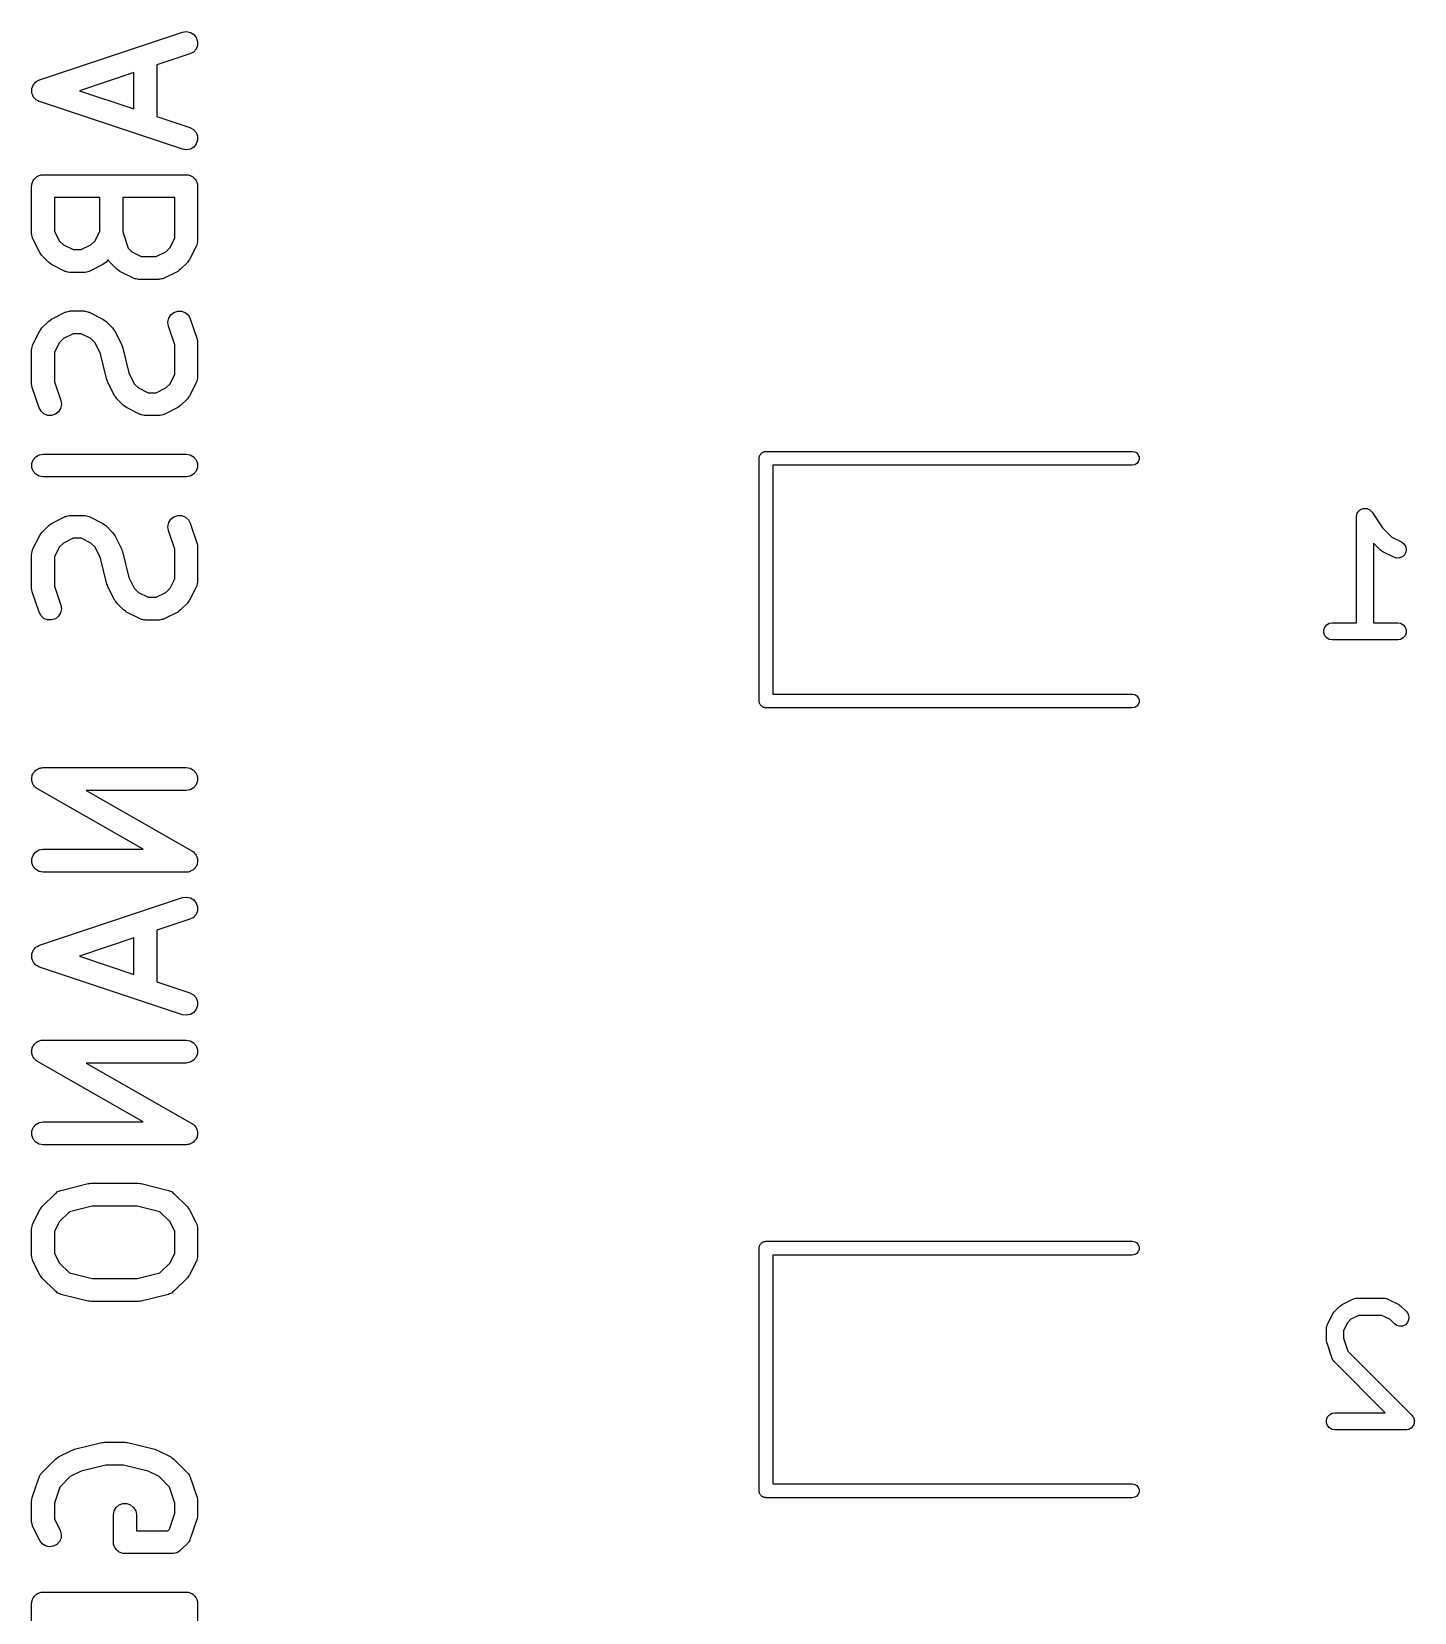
# Model space of a CAD drawing. Extents: x 127.4 to 175.7, y -110 to -72.3.
# Drawn here: x 127.48 to 139.56, y -91.48 to -77.67 of the extents above; entities that cross this region are included whole.
import ezdxf

# ---------------------------------------------------------------- set-up
doc = ezdxf.new("R2010")
doc.units = 0
doc.header["$MEASUREMENT"] = 0
doc.layers.add('BLACK', color=7, linetype='CONTINUOUS')

msp = doc.modelspace()

# ---------------------------------------------------------------- linework, layer by layer
at = {"layer": 'Black'}
for p, q in [((127.554, -78.0949), (128.804, -77.6783)), ((128.804, -77.6783), (128.838, -77.6732)), ((128.838, -77.6732), (128.872, -77.6801)), ((128.872, -77.6801), (128.902, -77.6983)), ((128.902, -77.6983), (128.923, -77.7255)), ((128.923, -77.7255), (128.934, -77.7585)), ((128.867, -77.868), (128.578, -77.9643)), ((128.898, -77.8515), (128.867, -77.868)), ((128.921, -77.8255), (128.898, -77.8515)), ((128.933, -77.7932), (128.921, -77.8255)), ((128.934, -77.7585), (128.933, -77.7932)), ((128.578, -77.9643), (128.578, -78.4154)), ((127.488, -78.1698), (127.493, -78.1561)), ((127.493, -78.1561), (127.498, -78.1422)), ((127.498, -78.1422), (127.499, -78.14)), ((127.499, -78.14), (127.5, -78.1375)), ((127.5, -78.1375), (127.51, -78.1265)), ((127.51, -78.1265), (127.519, -78.115)), ((127.519, -78.115), (127.521, -78.1135)), ((127.521, -78.1135), (127.523, -78.1115)), ((127.523, -78.1115), (127.536, -78.1045)), ((127.536, -78.1045), (127.549, -78.0968)), ((127.549, -78.0968), (127.551, -78.0963)), ((127.551, -78.0963), (127.554, -78.0949)), ((128.378, -78.0309), (127.902, -78.1898)), ((128.378, -78.3487), (128.378, -78.0309)), ((127.487, -78.1725), (127.488, -78.1698)), ((127.487, -78.1751), (127.487, -78.1725)), ((127.487, -78.1898), (127.487, -78.1751)), ((127.487, -78.2045), (127.487, -78.1898)), ((127.487, -78.2071), (127.487, -78.2045)), ((127.488, -78.2099), (127.487, -78.2071)), ((127.493, -78.2235), (127.488, -78.2099)), ((127.498, -78.2374), (127.493, -78.2235)), ((127.499, -78.2396), (127.498, -78.2374)), ((127.5, -78.2422), (127.499, -78.2396)), ((127.51, -78.2531), (127.5, -78.2422)), ((127.519, -78.2646), (127.51, -78.2531)), ((127.521, -78.2661), (127.519, -78.2646)), ((127.523, -78.2681), (127.521, -78.2661)), ((127.536, -78.2751), (127.523, -78.2681)), ((127.549, -78.2828), (127.536, -78.2751)), ((127.551, -78.2834), (127.549, -78.2828)), ((127.554, -78.2847), (127.551, -78.2834)), ((128.804, -78.7013), (127.554, -78.2847)), ((127.902, -78.1898), (128.378, -78.3487)), ((128.578, -78.4154), (128.867, -78.5116)), ((128.867, -78.5116), (128.898, -78.5281)), ((128.898, -78.5281), (128.921, -78.5541)), ((128.921, -78.5541), (128.933, -78.5864)), ((128.838, -78.7064), (128.804, -78.7013)), ((128.872, -78.6995), (128.838, -78.7064)), ((128.902, -78.6813), (128.872, -78.6995)), ((128.923, -78.6541), (128.902, -78.6813)), ((128.934, -78.6211), (128.923, -78.6541)), ((128.933, -78.5864), (128.934, -78.6211)), ((127.492, -78.9889), (127.496, -78.9814)), ((127.496, -78.9814), (127.499, -78.9731)), ((127.499, -78.9731), (127.504, -78.9664)), ((127.504, -78.9664), (127.509, -78.9589)), ((127.509, -78.9589), (127.516, -78.9532)), ((127.516, -78.9532), (127.521, -78.9465)), ((127.521, -78.9465), (127.529, -78.9422)), ((127.529, -78.9422), (127.535, -78.9365)), ((127.535, -78.9365), (127.544, -78.9335)), ((127.544, -78.9335), (127.551, -78.9292)), ((127.551, -78.9292), (127.56, -78.9277)), ((127.56, -78.9277), (127.568, -78.9247)), ((127.568, -78.9247), (127.577, -78.9247)), ((127.577, -78.9247), (127.585, -78.9231)), ((127.585, -78.9231), (128.835, -78.9231)), ((128.835, -78.9231), (128.844, -78.9247)), ((128.844, -78.9247), (128.853, -78.9247)), ((128.853, -78.9247), (128.861, -78.9277)), ((128.861, -78.9277), (128.87, -78.9292)), ((128.87, -78.9292), (128.877, -78.9335)), ((128.877, -78.9335), (128.885, -78.9365)), ((128.885, -78.9365), (128.892, -78.9422)), ((128.892, -78.9422), (128.9, -78.9465)), ((128.9, -78.9465), (128.905, -78.9532)), ((128.905, -78.9532), (128.912, -78.9589)), ((128.912, -78.9589), (128.916, -78.9664)), ((128.916, -78.9664), (128.922, -78.9731)), ((128.922, -78.9731), (128.925, -78.9814)), ((128.925, -78.9814), (128.929, -78.9889)), ((127.485, -79.0231), (127.487, -79.0145)), ((127.485, -79.4398), (127.485, -79.0231)), ((127.487, -79.0058), (127.49, -78.9976)), ((127.487, -79.0145), (127.487, -79.0058)), ((127.49, -78.9976), (127.492, -78.9889)), ((128.929, -78.9889), (128.931, -78.9976)), ((128.931, -78.9976), (128.934, -79.0058)), ((128.934, -79.0058), (128.934, -79.0145)), ((128.934, -79.0145), (128.935, -79.0231)), ((128.935, -79.0231), (128.935, -79.4993)), ((127.685, -79.1231), (127.685, -79.4162)), ((128.081, -79.1231), (127.685, -79.1231)), ((128.081, -79.4162), (128.081, -79.1231)), ((128.281, -79.1231), (128.281, -79.4236)), ((128.735, -79.1231), (128.281, -79.1231)), ((128.735, -79.4757), (128.735, -79.1231)), ((127.486, -79.4455), (127.485, -79.4398)), ((127.486, -79.4512), (127.486, -79.4455)), ((127.489, -79.4625), (127.486, -79.4512)), ((127.492, -79.474), (127.489, -79.4625)), ((127.494, -79.479), (127.492, -79.474)), ((127.496, -79.4845), (127.494, -79.479)), ((127.556, -79.6036), (127.496, -79.4845)), ((127.685, -79.4162), (127.727, -79.4996)), ((127.727, -79.4996), (127.764, -79.5362)), ((127.764, -79.5362), (127.847, -79.5779)), ((127.919, -79.5779), (128.002, -79.5362)), ((128.002, -79.5362), (128.039, -79.4996)), ((128.039, -79.4996), (128.081, -79.4162)), ((128.281, -79.4236), (128.328, -79.5644)), ((128.694, -79.5591), (128.735, -79.4757)), ((128.929, -79.5335), (128.927, -79.5385)), ((128.931, -79.522), (128.929, -79.5335)), ((128.935, -79.5108), (128.931, -79.522)), ((128.935, -79.4993), (128.934, -79.505)), ((128.934, -79.505), (128.935, -79.5108)), ((127.565, -79.6164), (127.556, -79.6036)), ((127.574, -79.6296), (127.565, -79.6164)), ((127.634, -79.6891), (127.574, -79.6296)), ((127.847, -79.5779), (127.919, -79.5779)), ((128.154, -79.6672), (128.132, -79.6891)), ((128.156, -79.6702), (128.154, -79.6672)), ((128.162, -79.6805), (128.156, -79.6702)), ((128.328, -79.5644), (128.359, -79.5957)), ((128.359, -79.5957), (128.442, -79.6374)), ((128.442, -79.6374), (128.574, -79.6374)), ((128.574, -79.6374), (128.657, -79.5957)), ((128.657, -79.5957), (128.694, -79.5591)), ((128.865, -79.6631), (128.856, -79.676)), ((128.925, -79.5441), (128.865, -79.6631)), ((128.927, -79.5385), (128.925, -79.5441)), ((127.647, -79.6983), (127.634, -79.6891)), ((127.66, -79.7078), (127.647, -79.6983)), ((127.779, -79.7673), (127.66, -79.7078)), ((127.784, -79.769), (127.779, -79.7673)), ((127.789, -79.7719), (127.784, -79.769)), ((127.801, -79.7739), (127.789, -79.7719)), ((127.812, -79.7772), (127.801, -79.7739)), ((127.818, -79.7769), (127.812, -79.7772)), ((127.824, -79.7779), (127.818, -79.7769)), ((127.943, -79.7779), (127.824, -79.7779)), ((127.948, -79.7769), (127.943, -79.7779)), ((127.954, -79.7772), (127.948, -79.7769)), ((127.965, -79.7739), (127.954, -79.7772)), ((127.977, -79.7719), (127.965, -79.7739)), ((127.982, -79.769), (127.977, -79.7719)), ((127.987, -79.7673), (127.982, -79.769)), ((128.106, -79.7078), (127.987, -79.7673)), ((128.119, -79.6983), (128.106, -79.7078)), ((128.132, -79.6891), (128.119, -79.6983)), ((128.166, -79.6844), (128.162, -79.6805)), ((128.17, -79.6891), (128.166, -79.6844)), ((128.229, -79.7486), (128.17, -79.6891)), ((128.242, -79.7578), (128.229, -79.7486)), ((128.255, -79.7673), (128.242, -79.7578)), ((128.374, -79.8269), (128.255, -79.7673)), ((128.761, -79.7673), (128.642, -79.8269)), ((128.774, -79.7578), (128.761, -79.7673)), ((128.787, -79.7486), (128.774, -79.7578)), ((128.847, -79.6891), (128.787, -79.7486)), ((128.856, -79.676), (128.847, -79.6891)), ((128.38, -79.8285), (128.374, -79.8269)), ((128.385, -79.8314), (128.38, -79.8285)), ((128.396, -79.8334), (128.385, -79.8314)), ((128.407, -79.8368), (128.396, -79.8334)), ((128.413, -79.8364), (128.407, -79.8368)), ((128.419, -79.8374), (128.413, -79.8364)), ((128.597, -79.8374), (128.419, -79.8374)), ((128.603, -79.8364), (128.597, -79.8374)), ((128.609, -79.8368), (128.603, -79.8364)), ((128.62, -79.8334), (128.609, -79.8368)), ((128.632, -79.8314), (128.62, -79.8334)), ((128.637, -79.8285), (128.632, -79.8314)), ((128.642, -79.8269), (128.637, -79.8285)), ((127.574, -80.262), (127.634, -80.2024)), ((127.634, -80.2024), (127.647, -80.1933)), ((127.647, -80.1933), (127.66, -80.1837)), ((127.66, -80.1837), (127.779, -80.1242)), ((127.779, -80.1242), (127.784, -80.1225)), ((127.784, -80.1225), (127.789, -80.1196)), ((127.789, -80.1196), (127.801, -80.1176)), ((127.801, -80.1176), (127.812, -80.1143)), ((127.812, -80.1143), (127.818, -80.1146)), ((127.818, -80.1146), (127.824, -80.1136)), ((127.824, -80.1136), (127.943, -80.1136)), ((127.943, -80.1136), (127.948, -80.1146)), ((127.948, -80.1146), (127.954, -80.1143)), ((127.954, -80.1143), (127.965, -80.1176)), ((127.965, -80.1176), (127.977, -80.1196)), ((127.977, -80.1196), (127.982, -80.1225)), ((127.982, -80.1225), (127.987, -80.1242)), ((127.987, -80.1242), (128.106, -80.1837)), ((128.106, -80.1837), (128.119, -80.1933)), ((128.119, -80.1933), (128.132, -80.2024)), ((128.132, -80.2024), (128.192, -80.262)), ((128.676, -80.2109), (128.683, -80.1769)), ((128.681, -80.2452), (128.676, -80.2109)), ((128.683, -80.1769), (128.701, -80.1473)), ((128.701, -80.1473), (128.728, -80.1257)), ((128.728, -80.1257), (128.761, -80.1147)), ((128.761, -80.1147), (128.796, -80.1156)), ((128.796, -80.1156), (128.828, -80.1284)), ((128.828, -80.1284), (128.854, -80.1515)), ((128.854, -80.1515), (128.871, -80.182)), ((128.871, -80.182), (128.93, -80.3606)), ((127.496, -80.407), (127.556, -80.2879)), ((127.556, -80.2879), (127.565, -80.2751)), ((127.565, -80.2751), (127.574, -80.262)), ((127.764, -80.3553), (127.727, -80.3919)), ((127.847, -80.3136), (127.764, -80.3553)), ((127.919, -80.3136), (127.847, -80.3136)), ((128.002, -80.3553), (127.919, -80.3136)), ((128.039, -80.3919), (128.002, -80.3553)), ((128.192, -80.262), (128.201, -80.2751)), ((128.201, -80.2751), (128.211, -80.2879)), ((128.211, -80.2879), (128.27, -80.407)), ((128.735, -80.4084), (128.681, -80.2452)), ((128.93, -80.3606), (128.933, -80.3764)), ((127.485, -80.4517), (127.486, -80.446)), ((127.485, -80.7493), (127.485, -80.4517)), ((127.486, -80.4403), (127.489, -80.429)), ((127.486, -80.446), (127.486, -80.4403)), ((127.489, -80.429), (127.492, -80.4175)), ((127.492, -80.4175), (127.494, -80.4125)), ((127.494, -80.4125), (127.496, -80.407)), ((127.727, -80.3919), (127.685, -80.4753)), ((127.685, -80.4753), (127.685, -80.7331)), ((128.086, -80.4866), (128.039, -80.3919)), ((128.143, -80.7141), (128.086, -80.4866)), ((128.27, -80.407), (128.273, -80.4175)), ((128.273, -80.4175), (128.278, -80.4275)), ((128.278, -80.4275), (128.335, -80.6549)), ((128.735, -80.6662), (128.735, -80.4084)), ((128.933, -80.3764), (128.935, -80.3922)), ((128.935, -80.3922), (128.935, -80.6898)), ((127.488, -80.7651), (127.485, -80.7493)), ((127.491, -80.781), (127.488, -80.7651)), ((127.685, -80.7331), (127.74, -80.8963)), ((128.148, -80.724), (128.143, -80.7141)), ((128.151, -80.7345), (128.148, -80.724)), ((128.21, -80.8536), (128.151, -80.7345)), ((128.335, -80.6549), (128.382, -80.7496)), ((128.382, -80.7496), (128.419, -80.7862)), ((128.657, -80.7862), (128.694, -80.7496)), ((128.694, -80.7496), (128.735, -80.6662)), ((128.925, -80.7345), (128.865, -80.8536)), ((128.927, -80.729), (128.925, -80.7345)), ((128.929, -80.724), (128.927, -80.729)), ((128.931, -80.7125), (128.929, -80.724)), ((128.935, -80.7012), (128.931, -80.7125)), ((128.935, -80.6898), (128.934, -80.6955)), ((128.934, -80.6955), (128.935, -80.7012)), ((127.55, -80.9595), (127.491, -80.781)), ((127.74, -80.8963), (127.745, -80.9306)), ((128.22, -80.8664), (128.21, -80.8536)), ((128.229, -80.8796), (128.22, -80.8664)), ((128.289, -80.9391), (128.229, -80.8796)), ((128.419, -80.7862), (128.502, -80.8279)), ((128.502, -80.8279), (128.574, -80.8279)), ((128.574, -80.8279), (128.657, -80.7862)), ((128.847, -80.8796), (128.787, -80.9391)), ((128.856, -80.8665), (128.847, -80.8796)), ((128.865, -80.8536), (128.856, -80.8665)), ((127.567, -80.9901), (127.55, -80.9595)), ((127.593, -81.0131), (127.567, -80.9901)), ((127.625, -81.0259), (127.593, -81.0131)), ((127.66, -81.0268), (127.625, -81.0259)), ((127.693, -81.0158), (127.66, -81.0268)), ((127.72, -80.9943), (127.693, -81.0158)), ((127.738, -80.9647), (127.72, -80.9943)), ((127.745, -80.9306), (127.738, -80.9647)), ((128.302, -80.9483), (128.289, -80.9391)), ((128.315, -80.9578), (128.302, -80.9483)), ((128.434, -81.0173), (128.315, -80.9578)), ((128.439, -81.019), (128.434, -81.0173)), ((128.444, -81.0219), (128.439, -81.019)), ((128.456, -81.0239), (128.444, -81.0219)), ((128.467, -81.0272), (128.456, -81.0239)), ((128.473, -81.0269), (128.467, -81.0272)), ((128.478, -81.0279), (128.473, -81.0269)), ((128.597, -81.0279), (128.478, -81.0279)), ((128.603, -81.0269), (128.597, -81.0279)), ((128.609, -81.0272), (128.603, -81.0269)), ((128.62, -81.0239), (128.609, -81.0272)), ((128.632, -81.0219), (128.62, -81.0239)), ((128.637, -81.019), (128.632, -81.0219)), ((128.642, -81.0173), (128.637, -81.019)), ((128.761, -80.9578), (128.642, -81.0173)), ((128.774, -80.9483), (128.761, -80.9578)), ((128.787, -80.9391), (128.774, -80.9483)), ((127.487, -81.4463), (127.499, -81.4136)), ((127.487, -81.481), (127.487, -81.4463)), ((127.499, -81.4136), (127.521, -81.387)), ((127.521, -81.387), (127.551, -81.3696)), ((127.551, -81.3696), (127.585, -81.3636)), ((127.585, -81.3636), (128.835, -81.3636)), ((128.835, -81.3636), (128.87, -81.3696)), ((128.87, -81.3696), (128.9, -81.387)), ((128.9, -81.387), (128.922, -81.4136)), ((128.922, -81.4136), (128.934, -81.4463)), ((128.934, -81.4463), (128.934, -81.481)), ((133.84, -81.4), (133.841, -81.3948)), ((133.84, -83.52), (133.84, -81.4)), ((133.841, -81.3896), (133.843, -81.3847)), ((133.841, -81.3948), (133.841, -81.3896)), ((133.843, -81.3847), (133.844, -81.3795)), ((133.844, -81.3795), (133.846, -81.3749)), ((133.846, -81.3749), (133.848, -81.37)), ((133.848, -81.37), (133.851, -81.366)), ((133.851, -81.366), (133.854, -81.3614)), ((133.854, -81.3614), (133.858, -81.3581)), ((133.858, -81.3581), (133.861, -81.354)), ((133.861, -81.354), (133.866, -81.3514)), ((133.866, -81.3514), (133.87, -81.348)), ((133.87, -81.348), (133.875, -81.3462)), ((133.875, -81.3462), (133.879, -81.3436)), ((133.879, -81.3436), (133.885, -81.3427)), ((133.885, -81.3427), (133.89, -81.3409)), ((133.89, -81.3409), (133.895, -81.3409)), ((133.895, -81.3409), (133.9, -81.34)), ((133.9, -81.34), (137.1, -81.34)), ((137.1, -81.46), (133.96, -81.46)), ((133.96, -81.46), (133.96, -83.46)), ((137.1, -81.34), (137.121, -81.3436)), ((137.121, -81.4564), (137.1, -81.46)), ((137.121, -81.3436), (137.139, -81.354)), ((137.139, -81.446), (137.121, -81.4564)), ((137.139, -81.354), (137.152, -81.37)), ((137.152, -81.43), (137.139, -81.446)), ((137.152, -81.37), (137.159, -81.3896)), ((137.159, -81.4104), (137.152, -81.43)), ((137.159, -81.3896), (137.159, -81.4104)), ((127.499, -81.5136), (127.487, -81.481)), ((127.521, -81.5402), (127.499, -81.5136)), ((127.551, -81.5576), (127.521, -81.5402)), ((127.585, -81.5636), (127.551, -81.5576)), ((128.835, -81.5636), (127.585, -81.5636)), ((128.87, -81.5576), (128.835, -81.5636)), ((128.9, -81.5402), (128.87, -81.5576)), ((128.922, -81.5136), (128.9, -81.5402)), ((128.934, -81.481), (128.922, -81.5136)), ((139.062, -81.8867), (139.064, -81.8831)), ((139.064, -81.8831), (139.065, -81.8791)), ((139.065, -81.8791), (139.07, -81.8719)), ((139.07, -81.8719), (139.075, -81.8642)), ((139.075, -81.8642), (139.078, -81.8615)), ((139.078, -81.8615), (139.08, -81.8581)), ((139.08, -81.8581), (139.088, -81.8532)), ((139.088, -81.8532), (139.094, -81.8474)), ((139.094, -81.8474), (139.098, -81.846)), ((139.098, -81.846), (139.102, -81.8437)), ((139.102, -81.8437), (139.111, -81.8416)), ((139.111, -81.8416), (139.119, -81.8385)), ((139.119, -81.8385), (139.123, -81.8385)), ((139.123, -81.8385), (139.127, -81.8375)), ((139.127, -81.8375), (139.136, -81.8385)), ((139.136, -81.8385), (139.145, -81.8385)), ((139.145, -81.8385), (139.149, -81.8399)), ((139.149, -81.8399), (139.153, -81.8404)), ((139.153, -81.8404), (139.161, -81.8444)), ((139.161, -81.8444), (139.169, -81.8474)), ((139.169, -81.8474), (139.173, -81.8501)), ((139.173, -81.8501), (139.176, -81.8519)), ((139.176, -81.8519), (139.183, -81.8584)), ((139.183, -81.8584), (139.189, -81.8642)), ((139.189, -81.8642), (139.192, -81.8678)), ((139.192, -81.8678), (139.194, -81.8708)), ((139.194, -81.8708), (139.286, -82.0075)), ((127.574, -82.0477), (127.634, -81.9881)), ((127.634, -81.9881), (127.647, -81.979)), ((127.647, -81.979), (127.66, -81.9694)), ((127.66, -81.9694), (127.779, -81.9099)), ((127.779, -81.9099), (127.784, -81.9082)), ((127.784, -81.9082), (127.789, -81.9054)), ((127.789, -81.9054), (127.801, -81.9033)), ((127.801, -81.9033), (127.812, -81.9)), ((127.812, -81.9), (127.818, -81.9003)), ((127.818, -81.9003), (127.824, -81.8993)), ((127.824, -81.8993), (127.943, -81.8993)), ((127.943, -81.8993), (127.948, -81.9003)), ((127.948, -81.9003), (127.954, -81.9)), ((127.954, -81.9), (127.965, -81.9033)), ((127.965, -81.9033), (127.977, -81.9054)), ((127.977, -81.9054), (127.982, -81.9082)), ((127.982, -81.9082), (127.987, -81.9099)), ((127.987, -81.9099), (128.106, -81.9694)), ((128.106, -81.9694), (128.119, -81.979)), ((128.119, -81.979), (128.132, -81.9881)), ((128.132, -81.9881), (128.192, -82.0477)), ((128.676, -81.9966), (128.683, -81.9626)), ((128.681, -82.031), (128.676, -81.9966)), ((128.683, -81.9626), (128.701, -81.933)), ((128.701, -81.933), (128.728, -81.9114)), ((128.728, -81.9114), (128.761, -81.9004)), ((128.761, -81.9004), (128.796, -81.9014)), ((128.796, -81.9014), (128.828, -81.9141)), ((128.828, -81.9141), (128.854, -81.9372)), ((128.854, -81.9372), (128.871, -81.9677)), ((128.871, -81.9677), (128.93, -82.1463)), ((139.057, -81.9041), (139.06, -81.8955)), ((139.058, -81.9083), (139.057, -81.9041)), ((139.057, -81.9124), (139.058, -81.9083)), ((139.057, -82.8374), (139.057, -81.9124)), ((139.06, -81.8955), (139.062, -81.8867)), ((139.286, -82.0075), (139.367, -82.0888)), ((127.496, -82.1927), (127.556, -82.0737)), ((127.556, -82.0737), (127.565, -82.0608)), ((127.565, -82.0608), (127.574, -82.0477)), ((127.764, -82.141), (127.727, -82.1776)), ((127.847, -82.0993), (127.764, -82.141)), ((127.919, -82.0993), (127.847, -82.0993)), ((128.002, -82.141), (127.919, -82.0993)), ((128.039, -82.1776), (128.002, -82.141)), ((128.192, -82.0477), (128.201, -82.0608)), ((128.201, -82.0608), (128.211, -82.0737)), ((128.211, -82.0737), (128.27, -82.1927)), ((128.735, -82.1941), (128.681, -82.031)), ((128.93, -82.1463), (128.933, -82.1621)), ((139.269, -82.2035), (139.207, -82.1411)), ((139.207, -82.1411), (139.207, -82.8374)), ((139.367, -82.0888), (139.451, -82.131)), ((139.451, -82.131), (139.472, -82.1465)), ((139.472, -82.1465), (139.487, -82.1683)), ((127.485, -82.2374), (127.486, -82.2317)), ((127.485, -82.535), (127.485, -82.2374)), ((127.486, -82.226), (127.489, -82.2148)), ((127.486, -82.2317), (127.486, -82.226)), ((127.489, -82.2148), (127.492, -82.2032)), ((127.492, -82.2032), (127.494, -82.1982)), ((127.494, -82.1982), (127.496, -82.1927)), ((127.727, -82.1776), (127.685, -82.261)), ((127.685, -82.261), (127.685, -82.5188)), ((128.086, -82.2723), (128.039, -82.1776)), ((128.143, -82.4998), (128.086, -82.2723)), ((128.27, -82.1927), (128.273, -82.2032)), ((128.273, -82.2032), (128.278, -82.2132)), ((128.278, -82.2132), (128.335, -82.4406)), ((128.735, -82.4519), (128.735, -82.1941)), ((128.933, -82.1621), (128.935, -82.1779)), ((128.935, -82.1779), (128.935, -82.4755)), ((139.279, -82.2104), (139.269, -82.2035)), ((139.289, -82.2176), (139.279, -82.2104)), ((139.384, -82.2652), (139.289, -82.2176)), ((139.409, -82.2726), (139.384, -82.2652)), ((139.435, -82.271), (139.409, -82.2726)), ((139.459, -82.2607), (139.435, -82.271)), ((139.478, -82.2428), (139.459, -82.2607)), ((139.49, -82.2195), (139.478, -82.2428)), ((139.487, -82.1683), (139.493, -82.1936)), ((139.493, -82.1936), (139.49, -82.2195)), ((127.488, -82.5508), (127.485, -82.535)), ((127.491, -82.5667), (127.488, -82.5508)), ((127.55, -82.7452), (127.491, -82.5667)), ((127.685, -82.5188), (127.74, -82.682)), ((128.148, -82.5098), (128.143, -82.4998)), ((128.151, -82.5202), (128.148, -82.5098)), ((128.21, -82.6393), (128.151, -82.5202)), ((128.335, -82.4406), (128.382, -82.5353)), ((128.382, -82.5353), (128.419, -82.5719)), ((128.419, -82.5719), (128.502, -82.6136)), ((128.574, -82.6136), (128.657, -82.5719)), ((128.657, -82.5719), (128.694, -82.5353)), ((128.694, -82.5353), (128.735, -82.4519)), ((128.925, -82.5202), (128.865, -82.6393)), ((128.927, -82.5147), (128.925, -82.5202)), ((128.929, -82.5097), (128.927, -82.5147)), ((128.931, -82.4982), (128.929, -82.5097)), ((128.935, -82.487), (128.931, -82.4982)), ((128.935, -82.4755), (128.934, -82.4812)), ((128.934, -82.4812), (128.935, -82.487)), ((127.74, -82.682), (127.745, -82.7163)), ((128.22, -82.6521), (128.21, -82.6393)), ((128.229, -82.6653), (128.22, -82.6521)), ((128.289, -82.7248), (128.229, -82.6653)), ((128.502, -82.6136), (128.574, -82.6136)), ((128.847, -82.6653), (128.787, -82.7248)), ((128.856, -82.6522), (128.847, -82.6653)), ((128.865, -82.6393), (128.856, -82.6522)), ((127.567, -82.7758), (127.55, -82.7452)), ((127.593, -82.7988), (127.567, -82.7758)), ((127.625, -82.8116), (127.593, -82.7988)), ((127.66, -82.8125), (127.625, -82.8116)), ((127.693, -82.8016), (127.66, -82.8125)), ((127.72, -82.78), (127.693, -82.8016)), ((127.738, -82.7504), (127.72, -82.78)), ((127.745, -82.7163), (127.738, -82.7504)), ((128.302, -82.734), (128.289, -82.7248)), ((128.315, -82.7435), (128.302, -82.734)), ((128.434, -82.8031), (128.315, -82.7435)), ((128.439, -82.8047), (128.434, -82.8031)), ((128.444, -82.8076), (128.439, -82.8047)), ((128.456, -82.8096), (128.444, -82.8076)), ((128.467, -82.813), (128.456, -82.8096)), ((128.473, -82.8126), (128.467, -82.813)), ((128.478, -82.8136), (128.473, -82.8126)), ((128.597, -82.8136), (128.478, -82.8136)), ((128.603, -82.8126), (128.597, -82.8136)), ((128.609, -82.813), (128.603, -82.8126)), ((128.62, -82.8096), (128.609, -82.813)), ((128.632, -82.8076), (128.62, -82.8096)), ((128.637, -82.8047), (128.632, -82.8076)), ((128.642, -82.8031), (128.637, -82.8047)), ((128.761, -82.7435), (128.642, -82.8031)), ((128.774, -82.734), (128.761, -82.7435)), ((128.787, -82.7248), (128.774, -82.734)), ((138.798, -82.8549), (138.821, -82.8419)), ((138.821, -82.8419), (138.846, -82.8374)), ((138.846, -82.8374), (139.057, -82.8374)), ((139.207, -82.8374), (139.418, -82.8374)), ((139.418, -82.8374), (139.443, -82.8419)), ((139.443, -82.8419), (139.466, -82.8549)), ((138.772, -82.8994), (138.781, -82.8749)), ((138.772, -82.9254), (138.772, -82.8994)), ((138.781, -82.9499), (138.772, -82.9254)), ((138.781, -82.8749), (138.798, -82.8549)), ((138.798, -82.9698), (138.781, -82.9499)), ((138.821, -82.9829), (138.798, -82.9698)), ((138.846, -82.9874), (138.821, -82.9829)), ((139.418, -82.9874), (138.846, -82.9874)), ((139.443, -82.9829), (139.418, -82.9874)), ((139.466, -82.9698), (139.443, -82.9829)), ((139.466, -82.8549), (139.483, -82.8749)), ((139.483, -82.9499), (139.466, -82.9698)), ((139.483, -82.8749), (139.492, -82.8994)), ((139.492, -82.9254), (139.483, -82.9499)), ((139.492, -82.8994), (139.492, -82.9254)), ((133.841, -83.5252), (133.84, -83.52)), ((133.841, -83.5304), (133.841, -83.5252)), ((133.843, -83.5353), (133.841, -83.5304)), ((133.844, -83.5405), (133.843, -83.5353)), ((133.846, -83.5451), (133.844, -83.5405)), ((133.96, -83.46), (137.1, -83.46)), ((137.1, -83.46), (137.121, -83.4636)), ((137.121, -83.4636), (137.139, -83.474)), ((137.139, -83.474), (137.152, -83.49)), ((137.152, -83.49), (137.159, -83.5096)), ((137.159, -83.5304), (137.152, -83.55)), ((137.159, -83.5096), (137.159, -83.5304)), ((133.848, -83.55), (133.846, -83.5451)), ((133.851, -83.554), (133.848, -83.55)), ((133.854, -83.5586), (133.851, -83.554)), ((133.858, -83.5619), (133.854, -83.5586)), ((133.861, -83.566), (133.858, -83.5619)), ((133.866, -83.5686), (133.861, -83.566)), ((133.87, -83.572), (133.866, -83.5686)), ((133.875, -83.5738), (133.87, -83.572)), ((133.879, -83.5764), (133.875, -83.5738)), ((133.885, -83.5773), (133.879, -83.5764)), ((133.89, -83.5791), (133.885, -83.5773)), ((133.895, -83.5791), (133.89, -83.5791)), ((133.9, -83.58), (133.895, -83.5791)), ((137.1, -83.58), (133.9, -83.58)), ((137.121, -83.5764), (137.1, -83.58)), ((137.139, -83.566), (137.121, -83.5764)), ((137.152, -83.55), (137.139, -83.566)), ((127.485, -84.2022), (127.487, -84.1933)), ((127.487, -84.2105), (127.485, -84.2022)), ((127.487, -84.1843), (127.49, -84.1763)), ((127.487, -84.1933), (127.487, -84.1843)), ((127.487, -84.2191), (127.487, -84.2105)), ((127.49, -84.2275), (127.487, -84.2191)), ((127.49, -84.1763), (127.491, -84.1679)), ((127.492, -84.2363), (127.49, -84.2275)), ((127.491, -84.1679), (127.496, -84.1601)), ((127.496, -84.1601), (127.499, -84.1517)), ((127.499, -84.1517), (127.504, -84.1452)), ((127.504, -84.1452), (127.509, -84.1378)), ((127.509, -84.1378), (127.515, -84.132)), ((127.515, -84.132), (127.521, -84.1251)), ((127.521, -84.1251), (127.529, -84.1208)), ((127.529, -84.1208), (127.535, -84.1153)), ((127.535, -84.1153), (127.544, -84.1122)), ((127.544, -84.1122), (127.551, -84.1077)), ((127.551, -84.1077), (127.56, -84.1063)), ((127.56, -84.1063), (127.568, -84.1033)), ((127.568, -84.1033), (127.577, -84.1033)), ((127.577, -84.1033), (127.585, -84.1017)), ((127.585, -84.1017), (128.835, -84.1017)), ((128.835, -84.1017), (128.87, -84.1077)), ((128.87, -84.1077), (128.9, -84.1251)), ((128.9, -84.1251), (128.922, -84.1517)), ((128.922, -84.1517), (128.934, -84.1843)), ((128.934, -84.2191), (128.922, -84.2517)), ((128.934, -84.1843), (128.934, -84.2191)), ((127.496, -84.2437), (127.492, -84.2363)), ((127.499, -84.2517), (127.496, -84.2437)), ((127.505, -84.2586), (127.499, -84.2517)), ((127.509, -84.2663), (127.505, -84.2586)), ((127.516, -84.2718), (127.509, -84.2663)), ((127.521, -84.2783), (127.516, -84.2718)), ((127.529, -84.2828), (127.521, -84.2783)), ((127.536, -84.2885), (127.529, -84.2828)), ((128.459, -84.816), (127.536, -84.2885)), ((128.835, -84.3017), (127.962, -84.3017)), ((127.962, -84.3017), (128.885, -84.8292)), ((128.87, -84.2957), (128.835, -84.3017)), ((128.9, -84.2783), (128.87, -84.2957)), ((128.922, -84.2517), (128.9, -84.2783)), ((127.487, -84.8986), (127.499, -84.866)), ((127.487, -84.9334), (127.487, -84.8986)), ((127.499, -84.866), (127.521, -84.8394)), ((127.521, -84.8394), (127.551, -84.822)), ((127.551, -84.822), (127.585, -84.816)), ((127.585, -84.816), (128.459, -84.816)), ((128.885, -84.8292), (128.892, -84.8349)), ((128.892, -84.8349), (128.9, -84.8394)), ((128.9, -84.8394), (128.905, -84.8459)), ((128.905, -84.8459), (128.912, -84.8514)), ((128.912, -84.8514), (128.916, -84.8591)), ((128.916, -84.8591), (128.922, -84.866)), ((128.922, -84.866), (128.925, -84.874)), ((128.925, -84.874), (128.929, -84.8814)), ((128.929, -84.8814), (128.931, -84.8902)), ((128.931, -84.8902), (128.934, -84.8986)), ((128.934, -84.8986), (128.934, -84.9072)), ((128.934, -84.9072), (128.935, -84.9156)), ((128.935, -84.9156), (128.934, -84.9244)), ((127.499, -84.966), (127.487, -84.9334)), ((127.521, -84.9926), (127.499, -84.966)), ((127.551, -85.01), (127.521, -84.9926)), ((127.585, -85.016), (127.551, -85.01)), ((128.835, -85.016), (127.585, -85.016)), ((128.844, -85.0144), (128.835, -85.016)), ((128.853, -85.0144), (128.844, -85.0144)), ((128.861, -85.0114), (128.853, -85.0144)), ((128.87, -85.01), (128.861, -85.0114)), ((128.877, -85.0055), (128.87, -85.01)), ((128.886, -85.0024), (128.877, -85.0055)), ((128.892, -84.9969), (128.886, -85.0024)), ((128.9, -84.9926), (128.892, -84.9969)), ((128.906, -84.9857), (128.9, -84.9926)), ((128.912, -84.9799), (128.906, -84.9857)), ((128.917, -84.9725), (128.912, -84.9799)), ((128.922, -84.966), (128.917, -84.9725)), ((128.925, -84.9576), (128.922, -84.966)), ((128.93, -84.9498), (128.925, -84.9576)), ((128.931, -84.9414), (128.93, -84.9498)), ((128.934, -84.9334), (128.931, -84.9414)), ((128.934, -84.9244), (128.934, -84.9334)), ((127.554, -85.6545), (128.804, -85.2378)), ((128.804, -85.2378), (128.838, -85.2327)), ((128.838, -85.2327), (128.872, -85.2397)), ((128.872, -85.2397), (128.902, -85.2578)), ((128.902, -85.2578), (128.923, -85.2851)), ((128.923, -85.2851), (128.934, -85.318)), ((128.934, -85.318), (128.933, -85.3527)), ((128.867, -85.4275), (128.578, -85.5238)), ((128.898, -85.411), (128.867, -85.4275)), ((128.921, -85.385), (128.898, -85.411)), ((128.933, -85.3527), (128.921, -85.385)), ((128.378, -85.5905), (127.902, -85.7493)), ((128.378, -85.9082), (128.378, -85.5905)), ((128.578, -85.5238), (128.578, -85.9749)), ((127.487, -85.732), (127.488, -85.7293)), ((127.487, -85.7347), (127.487, -85.732)), ((127.487, -85.7493), (127.487, -85.7347)), ((127.487, -85.764), (127.487, -85.7493)), ((127.488, -85.7293), (127.493, -85.7156)), ((127.493, -85.7156), (127.498, -85.7017)), ((127.498, -85.7017), (127.499, -85.6996)), ((127.499, -85.6996), (127.5, -85.697)), ((127.5, -85.697), (127.51, -85.686)), ((127.51, -85.686), (127.519, -85.6745)), ((127.519, -85.6745), (127.521, -85.6731)), ((127.521, -85.6731), (127.523, -85.671)), ((127.523, -85.671), (127.536, -85.664)), ((127.536, -85.664), (127.549, -85.6563)), ((127.549, -85.6563), (127.551, -85.6558)), ((127.551, -85.6558), (127.554, -85.6545)), ((127.902, -85.7493), (128.378, -85.9082)), ((127.487, -85.7666), (127.487, -85.764)), ((127.488, -85.7694), (127.487, -85.7666)), ((127.493, -85.783), (127.488, -85.7694)), ((127.498, -85.7969), (127.493, -85.783)), ((127.499, -85.7991), (127.498, -85.7969)), ((127.5, -85.8017), (127.499, -85.7991)), ((127.51, -85.8127), (127.5, -85.8017)), ((127.519, -85.8242), (127.51, -85.8127)), ((127.521, -85.8256), (127.519, -85.8242)), ((127.523, -85.8277), (127.521, -85.8256)), ((127.536, -85.8346), (127.523, -85.8277)), ((127.549, -85.8423), (127.536, -85.8346)), ((127.551, -85.8429), (127.549, -85.8423)), ((127.554, -85.8442), (127.551, -85.8429)), ((128.804, -86.2609), (127.554, -85.8442)), ((128.578, -85.9749), (128.867, -86.0711)), ((128.867, -86.0711), (128.898, -86.0877)), ((128.898, -86.0877), (128.921, -86.1137)), ((128.921, -86.1137), (128.933, -86.146)), ((128.933, -86.146), (128.934, -86.1807)), ((128.838, -86.266), (128.804, -86.2609)), ((128.872, -86.259), (128.838, -86.266)), ((128.902, -86.2408), (128.872, -86.259)), ((128.923, -86.2136), (128.902, -86.2408)), ((128.934, -86.1807), (128.923, -86.2136)), ((127.485, -86.5831), (127.487, -86.5743)), ((127.487, -86.5653), (127.49, -86.5573)), ((127.487, -86.5743), (127.487, -86.5653)), ((127.49, -86.5573), (127.491, -86.5489)), ((127.491, -86.5489), (127.496, -86.5411)), ((127.496, -86.5411), (127.499, -86.5327)), ((127.499, -86.5327), (127.504, -86.5261)), ((127.504, -86.5261), (127.509, -86.5187)), ((127.509, -86.5187), (127.515, -86.5129)), ((127.515, -86.5129), (127.521, -86.5061)), ((127.521, -86.5061), (127.529, -86.5018)), ((127.529, -86.5018), (127.535, -86.4963)), ((127.535, -86.4963), (127.544, -86.4932)), ((127.544, -86.4932), (127.551, -86.4887)), ((127.551, -86.4887), (127.56, -86.4872)), ((127.56, -86.4872), (127.568, -86.4843)), ((127.568, -86.4843), (127.577, -86.4842)), ((127.577, -86.4842), (127.585, -86.4827)), ((127.585, -86.4827), (128.835, -86.4827)), ((128.835, -86.4827), (128.87, -86.4887)), ((128.87, -86.4887), (128.9, -86.5061)), ((128.9, -86.5061), (128.922, -86.5327)), ((128.922, -86.5327), (128.934, -86.5653)), ((128.934, -86.5653), (128.934, -86.6)), ((127.487, -86.5915), (127.485, -86.5831)), ((127.487, -86.6), (127.487, -86.5915)), ((127.49, -86.6085), (127.487, -86.6)), ((127.492, -86.6173), (127.49, -86.6085)), ((127.496, -86.6247), (127.492, -86.6173)), ((127.499, -86.6327), (127.496, -86.6247)), ((127.505, -86.6395), (127.499, -86.6327)), ((127.509, -86.6473), (127.505, -86.6395)), ((127.516, -86.6527), (127.509, -86.6473)), ((127.521, -86.6593), (127.516, -86.6527)), ((127.529, -86.6638), (127.521, -86.6593)), ((127.536, -86.6695), (127.529, -86.6638)), ((128.459, -87.197), (127.536, -86.6695)), ((128.835, -86.6827), (127.962, -86.6827)), ((127.962, -86.6827), (128.885, -87.2101)), ((128.87, -86.6766), (128.835, -86.6827)), ((128.9, -86.6593), (128.87, -86.6766)), ((128.922, -86.6327), (128.9, -86.6593)), ((128.934, -86.6), (128.922, -86.6327)), ((127.487, -87.2796), (127.499, -87.247)), ((127.499, -87.247), (127.521, -87.2203)), ((127.521, -87.2203), (127.551, -87.203)), ((127.551, -87.203), (127.585, -87.197)), ((127.585, -87.197), (128.459, -87.197)), ((128.885, -87.2101), (128.892, -87.2159)), ((128.892, -87.2159), (128.9, -87.2203)), ((128.9, -87.2203), (128.905, -87.2269)), ((128.905, -87.2269), (128.912, -87.2323)), ((128.912, -87.2323), (128.916, -87.2401)), ((128.916, -87.2401), (128.922, -87.247)), ((128.922, -87.247), (128.925, -87.255)), ((128.925, -87.255), (128.929, -87.2623)), ((128.929, -87.2623), (128.931, -87.2712)), ((127.487, -87.3143), (127.487, -87.2796)), ((127.499, -87.347), (127.487, -87.3143)), ((127.521, -87.3736), (127.499, -87.347)), ((127.551, -87.3909), (127.521, -87.3736)), ((127.585, -87.397), (127.551, -87.3909)), ((128.835, -87.397), (127.585, -87.397)), ((128.844, -87.3954), (128.835, -87.397)), ((128.853, -87.3954), (128.844, -87.3954)), ((128.861, -87.3924), (128.853, -87.3954)), ((128.87, -87.3909), (128.861, -87.3924)), ((128.877, -87.3864), (128.87, -87.3909)), ((128.886, -87.3833), (128.877, -87.3864)), ((128.892, -87.3778), (128.886, -87.3833)), ((128.9, -87.3736), (128.892, -87.3778)), ((128.906, -87.3667), (128.9, -87.3736)), ((128.912, -87.3609), (128.906, -87.3667)), ((128.917, -87.3535), (128.912, -87.3609)), ((128.922, -87.347), (128.917, -87.3535)), ((128.925, -87.3385), (128.922, -87.347)), ((128.93, -87.3307), (128.925, -87.3385)), ((128.931, -87.3223), (128.93, -87.3307)), ((128.931, -87.2712), (128.934, -87.2796)), ((128.934, -87.3143), (128.931, -87.3223)), ((128.934, -87.2796), (128.934, -87.2881)), ((128.934, -87.2881), (128.935, -87.2965)), ((128.935, -87.2965), (128.934, -87.3053)), ((128.934, -87.3053), (128.934, -87.3143)), ((127.574, -87.9405), (127.693, -87.8215)), ((127.693, -87.8215), (127.701, -87.816)), ((127.701, -87.816), (127.708, -87.8093)), ((127.708, -87.8093), (127.715, -87.8061)), ((127.715, -87.8061), (127.722, -87.8016)), ((127.722, -87.8016), (127.731, -87.7991)), ((127.731, -87.7991), (127.74, -87.7952)), ((127.74, -87.7952), (127.978, -87.7357)), ((127.978, -87.7357), (127.99, -87.7348)), ((127.99, -87.7348), (128.002, -87.7327)), ((128.002, -87.7327), (128.419, -87.7327)), ((128.419, -87.7327), (128.431, -87.7348)), ((128.431, -87.7348), (128.443, -87.7357)), ((128.443, -87.7357), (128.681, -87.7952)), ((128.681, -87.7952), (128.69, -87.7991)), ((128.69, -87.7991), (128.699, -87.8016)), ((128.699, -87.8016), (128.706, -87.8061)), ((128.706, -87.8061), (128.713, -87.8093)), ((128.713, -87.8093), (128.72, -87.816)), ((128.72, -87.816), (128.728, -87.8215)), ((128.728, -87.8215), (128.847, -87.9405)), ((127.556, -87.9665), (127.565, -87.9537)), ((127.565, -87.9537), (127.574, -87.9405)), ((128.014, -87.9327), (127.815, -87.9825)), ((128.406, -87.9327), (128.014, -87.9327)), ((128.606, -87.9825), (128.406, -87.9327)), ((128.847, -87.9405), (128.856, -87.9536)), ((128.856, -87.9536), (128.865, -87.9665)), ((127.489, -88.1076), (127.492, -88.0961)), ((127.492, -88.0961), (127.494, -88.0911)), ((127.494, -88.0911), (127.496, -88.0856)), ((127.496, -88.0856), (127.556, -87.9665)), ((127.727, -88.0705), (127.685, -88.1539)), ((127.815, -87.9825), (127.727, -88.0705)), ((128.694, -88.0705), (128.606, -87.9825)), ((128.735, -88.1539), (128.694, -88.0705)), ((128.865, -87.9665), (128.925, -88.0856)), ((128.925, -88.0856), (128.927, -88.0911)), ((128.927, -88.0911), (128.929, -88.0961)), ((128.929, -88.0961), (128.931, -88.1076)), ((127.485, -88.1303), (127.486, -88.1246)), ((127.485, -88.3684), (127.485, -88.1303)), ((127.486, -88.1189), (127.489, -88.1076)), ((127.486, -88.1246), (127.486, -88.1189)), ((127.685, -88.1539), (127.685, -88.3448)), ((128.735, -88.3448), (128.735, -88.1539)), ((128.931, -88.1076), (128.935, -88.1189)), ((128.935, -88.1189), (128.934, -88.1246)), ((128.934, -88.1246), (128.935, -88.1303)), ((128.935, -88.1303), (128.935, -88.3684)), ((127.486, -88.3741), (127.485, -88.3684)), ((127.486, -88.3798), (127.486, -88.3741)), ((127.685, -88.3448), (127.727, -88.4282)), ((128.694, -88.4282), (128.735, -88.3448)), ((128.935, -88.3684), (128.934, -88.3741)), ((128.934, -88.3741), (128.935, -88.3798)), ((133.84, -88.3), (133.841, -88.2948)), ((133.84, -90.42), (133.84, -88.3)), ((133.841, -88.2896), (133.843, -88.2847)), ((133.841, -88.2948), (133.841, -88.2896)), ((133.843, -88.2847), (133.844, -88.2795)), ((133.844, -88.2795), (133.846, -88.2749)), ((133.846, -88.2749), (133.848, -88.27)), ((133.848, -88.27), (133.851, -88.266)), ((133.851, -88.266), (133.854, -88.2614)), ((133.854, -88.2614), (133.858, -88.2581)), ((133.858, -88.2581), (133.861, -88.254)), ((133.861, -88.254), (133.866, -88.2514)), ((133.866, -88.2514), (133.87, -88.248)), ((133.87, -88.248), (133.875, -88.2462)), ((133.875, -88.2462), (133.879, -88.2436)), ((133.879, -88.2436), (133.885, -88.2427)), ((133.885, -88.2427), (133.89, -88.2409)), ((133.89, -88.2409), (133.895, -88.2409)), ((133.895, -88.2409), (133.9, -88.24)), ((133.9, -88.24), (137.1, -88.24)), ((137.1, -88.36), (133.96, -88.36)), ((133.96, -88.36), (133.96, -90.36)), ((137.1, -88.24), (137.121, -88.2436)), ((137.121, -88.3564), (137.1, -88.36)), ((137.121, -88.2436), (137.139, -88.254)), ((137.139, -88.346), (137.121, -88.3564)), ((137.139, -88.254), (137.152, -88.27)), ((137.152, -88.33), (137.139, -88.346)), ((137.152, -88.27), (137.159, -88.2896)), ((137.159, -88.3104), (137.152, -88.33)), ((137.159, -88.2896), (137.159, -88.3104)), ((127.489, -88.391), (127.486, -88.3798)), ((127.492, -88.4026), (127.489, -88.391)), ((127.494, -88.4076), (127.492, -88.4026)), ((127.496, -88.4131), (127.494, -88.4076)), ((127.556, -88.5322), (127.496, -88.4131)), ((127.727, -88.4282), (127.815, -88.5162)), ((128.606, -88.5162), (128.694, -88.4282)), ((128.925, -88.4131), (128.865, -88.5322)), ((128.927, -88.4076), (128.925, -88.4131)), ((128.929, -88.4026), (128.927, -88.4076)), ((128.931, -88.391), (128.929, -88.4026)), ((128.935, -88.3798), (128.931, -88.391)), ((127.565, -88.545), (127.556, -88.5322)), ((127.574, -88.5581), (127.565, -88.545)), ((127.693, -88.6772), (127.574, -88.5581)), ((127.815, -88.5162), (128.014, -88.566)), ((128.014, -88.566), (128.406, -88.566)), ((128.406, -88.566), (128.606, -88.5162)), ((128.847, -88.5581), (128.728, -88.6772)), ((128.856, -88.545), (128.847, -88.5581)), ((128.865, -88.5322), (128.856, -88.545)), ((127.701, -88.6827), (127.693, -88.6772)), ((127.708, -88.6893), (127.701, -88.6827)), ((127.715, -88.6926), (127.708, -88.6893)), ((127.722, -88.6971), (127.715, -88.6926)), ((127.731, -88.6996), (127.722, -88.6971)), ((127.74, -88.7035), (127.731, -88.6996)), ((127.978, -88.763), (127.74, -88.7035)), ((127.99, -88.7639), (127.978, -88.763)), ((128.002, -88.766), (127.99, -88.7639)), ((128.419, -88.766), (128.002, -88.766)), ((128.431, -88.7639), (128.419, -88.766)), ((128.443, -88.763), (128.431, -88.7639)), ((128.681, -88.7035), (128.443, -88.763)), ((128.69, -88.6996), (128.681, -88.7035)), ((128.699, -88.6971), (128.69, -88.6996)), ((128.706, -88.6926), (128.699, -88.6971)), ((128.713, -88.6893), (128.706, -88.6926)), ((128.72, -88.6827), (128.713, -88.6893)), ((128.728, -88.6772), (128.72, -88.6827)), ((138.932, -88.7929), (139.027, -88.7453)), ((139.027, -88.7453), (139.031, -88.7441)), ((139.031, -88.7441), (139.035, -88.7419)), ((139.035, -88.7419), (139.044, -88.7404)), ((139.044, -88.7404), (139.052, -88.7379)), ((139.052, -88.7379), (139.057, -88.7381)), ((139.057, -88.7381), (139.061, -88.7374)), ((139.061, -88.7374), (139.299, -88.7374)), ((139.299, -88.7374), (139.303, -88.7381)), ((139.303, -88.7381), (139.307, -88.7379)), ((139.307, -88.7379), (139.316, -88.7404)), ((139.316, -88.7404), (139.325, -88.7419)), ((139.325, -88.7419), (139.328, -88.7441)), ((139.328, -88.7441), (139.332, -88.7453)), ((139.332, -88.7453), (139.428, -88.7929)), ((138.803, -88.9693), (138.851, -88.8741)), ((138.851, -88.8741), (138.858, -88.8644)), ((138.858, -88.8644), (138.865, -88.8546)), ((138.865, -88.8546), (138.912, -88.807)), ((138.912, -88.807), (138.922, -88.8001)), ((138.922, -88.8001), (138.932, -88.7929)), ((139.01, -88.9216), (138.98, -88.952)), ((139.078, -88.8874), (139.01, -88.9216)), ((139.281, -88.8874), (139.078, -88.8874)), ((139.35, -88.9216), (139.281, -88.8874)), ((139.389, -88.9607), (139.35, -88.9216)), ((139.428, -88.7929), (139.437, -88.8001)), ((139.437, -88.8001), (139.447, -88.807)), ((139.447, -88.807), (139.495, -88.8546)), ((139.495, -88.8546), (139.51, -88.8759)), ((139.514, -88.927), (139.503, -88.9506)), ((139.51, -88.8759), (139.516, -88.9011)), ((139.516, -88.9011), (139.514, -88.927)), ((138.795, -89.0029), (138.796, -88.9986)), ((138.795, -89.0981), (138.795, -89.0029)), ((138.796, -88.9943), (138.798, -88.9859)), ((138.796, -88.9986), (138.796, -88.9943)), ((138.798, -88.9859), (138.8, -88.9772)), ((138.8, -88.9772), (138.802, -88.9735)), ((138.802, -88.9735), (138.803, -88.9693)), ((138.98, -88.952), (138.945, -89.0206)), ((138.945, -89.0206), (138.945, -89.0859)), ((139.41, -88.9756), (139.389, -88.9607)), ((139.435, -88.9823), (139.41, -88.9756)), ((139.461, -88.9801), (139.435, -88.9823)), ((139.485, -88.9691), (139.461, -88.9801)), ((139.503, -88.9506), (139.485, -88.9691)), ((138.797, -89.1099), (138.795, -89.0981)), ((138.799, -89.1218), (138.797, -89.1099)), ((138.847, -89.2647), (138.799, -89.1218)), ((138.945, -89.0859), (138.983, -89.2004)), ((138.983, -89.2004), (139.542, -89.7593)), ((138.849, -89.2685), (138.847, -89.2647)), ((138.85, -89.2726), (138.849, -89.2685)), ((138.855, -89.2798), (138.85, -89.2726)), ((138.859, -89.2876), (138.855, -89.2798)), ((138.862, -89.2904), (138.859, -89.2876)), ((138.865, -89.294), (138.862, -89.2904)), ((139.308, -89.7374), (138.865, -89.294)), ((138.805, -89.7749), (138.822, -89.7549)), ((138.822, -89.7549), (138.845, -89.7419)), ((138.845, -89.7419), (138.87, -89.7374)), ((138.87, -89.7374), (139.308, -89.7374)), ((138.796, -89.7994), (138.805, -89.7749)), ((138.796, -89.8254), (138.796, -89.7994)), ((138.805, -89.8499), (138.796, -89.8254)), ((138.822, -89.8698), (138.805, -89.8499)), ((138.845, -89.8829), (138.822, -89.8698)), ((138.87, -89.8874), (138.845, -89.8829)), ((139.489, -89.8874), (138.87, -89.8874)), ((139.499, -89.8857), (139.489, -89.8874)), ((139.509, -89.8848), (139.499, -89.8857)), ((139.512, -89.8834), (139.509, -89.8848)), ((139.515, -89.8829), (139.512, -89.8834)), ((139.523, -89.878), (139.515, -89.8829)), ((139.532, -89.8738), (139.523, -89.878)), ((139.535, -89.8715), (139.532, -89.8738)), ((139.538, -89.8698), (139.535, -89.8715)), ((139.544, -89.8623), (139.538, -89.8698)), ((139.542, -89.7593), (139.548, -89.7674)), ((139.551, -89.8554), (139.544, -89.8623)), ((139.548, -89.7674), (139.554, -89.7749)), ((139.552, -89.8524), (139.551, -89.8554)), ((139.554, -89.8499), (139.552, -89.8524)), ((139.554, -89.7749), (139.555, -89.778)), ((139.558, -89.8407), (139.554, -89.8499)), ((139.555, -89.778), (139.557, -89.7807)), ((139.557, -89.7807), (139.56, -89.7902)), ((139.562, -89.8318), (139.558, -89.8407)), ((139.56, -89.7902), (139.563, -89.7994)), ((139.563, -89.8254), (139.562, -89.8285)), ((139.562, -89.8285), (139.562, -89.8318)), ((139.563, -89.7994), (139.563, -89.8027)), ((139.563, -89.8027), (139.564, -89.8058)), ((139.564, -89.8058), (139.563, -89.8156)), ((139.563, -89.8156), (139.563, -89.8254)), ((127.859, -90.0571), (128.097, -89.9976)), ((128.097, -89.9976), (128.109, -89.9967)), ((128.109, -89.9967), (128.121, -89.9946)), ((128.121, -89.9946), (128.3, -89.9946)), ((128.3, -89.9946), (128.312, -89.9967)), ((128.312, -89.9967), (128.324, -89.9976)), ((128.324, -89.9976), (128.562, -90.0571)), ((127.574, -90.262), (127.693, -90.1429)), ((127.693, -90.1429), (127.706, -90.1337)), ((127.706, -90.1337), (127.719, -90.1242)), ((127.719, -90.1242), (127.838, -90.0647)), ((127.838, -90.0647), (127.849, -90.0615)), ((127.849, -90.0615), (127.859, -90.0571)), ((128.562, -90.0571), (128.572, -90.0615)), ((128.572, -90.0615), (128.583, -90.0647)), ((128.583, -90.0647), (128.702, -90.1242)), ((128.702, -90.1242), (128.714, -90.1337)), ((128.714, -90.1337), (128.728, -90.1429)), ((128.728, -90.1429), (128.847, -90.262)), ((127.491, -90.4796), (127.55, -90.301)), ((127.55, -90.301), (127.553, -90.296)), ((127.553, -90.296), (127.554, -90.2904)), ((127.554, -90.2904), (127.561, -90.2808)), ((127.561, -90.2808), (127.567, -90.2705)), ((127.567, -90.2705), (127.571, -90.2667)), ((127.571, -90.2667), (127.574, -90.262)), ((127.823, -90.2958), (127.732, -90.3867)), ((127.918, -90.2484), (127.823, -90.2958)), ((128.133, -90.1946), (127.918, -90.2484)), ((128.287, -90.1946), (128.133, -90.1946)), ((128.503, -90.2484), (128.287, -90.1946)), ((128.598, -90.2958), (128.503, -90.2484)), ((128.689, -90.3867), (128.598, -90.2958)), ((128.847, -90.262), (128.85, -90.2667)), ((128.85, -90.2667), (128.854, -90.2705)), ((128.854, -90.2705), (128.86, -90.2808)), ((128.86, -90.2808), (128.867, -90.2904)), ((128.867, -90.2904), (128.868, -90.296)), ((128.868, -90.296), (128.871, -90.301)), ((128.871, -90.301), (128.93, -90.4796)), ((127.732, -90.3867), (127.685, -90.5275)), ((128.735, -90.5275), (128.689, -90.3867)), ((133.841, -90.4252), (133.84, -90.42)), ((133.841, -90.4304), (133.841, -90.4252)), ((133.843, -90.4353), (133.841, -90.4304)), ((133.844, -90.4405), (133.843, -90.4353)), ((133.846, -90.4451), (133.844, -90.4405)), ((133.848, -90.45), (133.846, -90.4451)), ((133.96, -90.36), (137.1, -90.36)), ((137.1, -90.36), (137.121, -90.3636)), ((137.121, -90.3636), (137.139, -90.374)), ((137.139, -90.374), (137.152, -90.39)), ((137.152, -90.39), (137.159, -90.4096)), ((137.159, -90.4304), (137.152, -90.45)), ((137.159, -90.4096), (137.159, -90.4304)), ((127.485, -90.5112), (127.488, -90.4954)), ((127.485, -90.6898), (127.485, -90.5112)), ((127.488, -90.4954), (127.491, -90.4796)), ((127.685, -90.5275), (127.685, -90.6662)), ((128.206, -90.5961), (128.223, -90.566)), ((128.223, -90.566), (128.25, -90.5437)), ((128.25, -90.5437), (128.282, -90.5318)), ((128.282, -90.5318), (128.317, -90.5318)), ((128.317, -90.5318), (128.35, -90.5437)), ((128.35, -90.5437), (128.376, -90.566)), ((128.376, -90.566), (128.394, -90.5961)), ((128.735, -90.6141), (128.735, -90.5275)), ((128.93, -90.4796), (128.933, -90.4954)), ((128.933, -90.4954), (128.935, -90.5112)), ((128.935, -90.5112), (128.935, -90.6303)), ((133.851, -90.454), (133.848, -90.45)), ((133.854, -90.4586), (133.851, -90.454)), ((133.858, -90.4619), (133.854, -90.4586)), ((133.861, -90.466), (133.858, -90.4619)), ((133.866, -90.4686), (133.861, -90.466)), ((133.87, -90.472), (133.866, -90.4686)), ((133.875, -90.4738), (133.87, -90.472)), ((133.879, -90.4764), (133.875, -90.4738)), ((133.885, -90.4773), (133.879, -90.4764)), ((133.89, -90.4791), (133.885, -90.4773)), ((133.895, -90.4791), (133.89, -90.4791)), ((133.9, -90.48), (133.895, -90.4791)), ((137.1, -90.48), (133.9, -90.48)), ((137.121, -90.4764), (137.1, -90.48)), ((137.139, -90.466), (137.121, -90.4764)), ((137.152, -90.45), (137.139, -90.466)), ((127.486, -90.6955), (127.485, -90.6898)), ((127.486, -90.7012), (127.486, -90.6955)), ((127.489, -90.7125), (127.486, -90.7012)), ((127.492, -90.724), (127.489, -90.7125)), ((127.685, -90.6662), (127.734, -90.7641)), ((128.2, -90.6303), (128.206, -90.5961)), ((128.2, -90.8684), (128.2, -90.6303)), ((128.394, -90.5961), (128.4, -90.6303)), ((128.4, -90.6303), (128.4, -90.7684)), ((128.689, -90.7548), (128.735, -90.6141)), ((128.93, -90.6619), (128.871, -90.8405)), ((128.933, -90.6461), (128.93, -90.6619)), ((128.935, -90.6303), (128.933, -90.6461)), ((127.494, -90.729), (127.492, -90.724)), ((127.496, -90.7345), (127.494, -90.729)), ((127.556, -90.8536), (127.496, -90.7345)), ((127.576, -90.8815), (127.556, -90.8536)), ((127.742, -90.8321), (127.728, -90.864)), ((127.734, -90.7641), (127.744, -90.7974)), ((127.744, -90.7974), (127.742, -90.8321)), ((128.4, -90.7684), (128.675, -90.7684)), ((128.675, -90.7684), (128.689, -90.7548)), ((128.867, -90.8511), (128.86, -90.8607)), ((128.868, -90.8456), (128.867, -90.8511)), ((128.871, -90.8405), (128.868, -90.8456)), ((127.605, -90.9006), (127.576, -90.8815)), ((127.639, -90.9087), (127.605, -90.9006)), ((127.674, -90.9047), (127.639, -90.9087)), ((127.705, -90.8892), (127.674, -90.9047)), ((127.728, -90.864), (127.705, -90.8892)), ((128.201, -90.877), (128.2, -90.8684)), ((128.201, -90.8857), (128.201, -90.877)), ((128.204, -90.894), (128.201, -90.8857)), ((128.206, -90.9026), (128.204, -90.894)), ((128.21, -90.9102), (128.206, -90.9026)), ((128.213, -90.9184), (128.21, -90.9102)), ((128.219, -90.9251), (128.213, -90.9184)), ((128.223, -90.9327), (128.219, -90.9251)), ((128.23, -90.9383), (128.223, -90.9327)), ((128.235, -90.945), (128.23, -90.9383)), ((128.243, -90.9494), (128.235, -90.945)), ((128.25, -90.955), (128.243, -90.9494)), ((128.258, -90.958), (128.25, -90.955)), ((128.266, -90.9624), (128.258, -90.958)), ((128.274, -90.9639), (128.266, -90.9624)), ((128.282, -90.9669), (128.274, -90.9639)), ((128.291, -90.9669), (128.282, -90.9669)), ((128.3, -90.9684), (128.291, -90.9669)), ((128.716, -90.9684), (128.3, -90.9684)), ((128.721, -90.9676), (128.716, -90.9684)), ((128.725, -90.968), (128.721, -90.9676)), ((128.738, -90.9646), (128.725, -90.968)), ((128.751, -90.9624), (128.738, -90.9646)), ((128.754, -90.9601), (128.751, -90.9624)), ((128.759, -90.959), (128.754, -90.9601)), ((128.769, -90.9515), (128.759, -90.959)), ((128.781, -90.945), (128.769, -90.9515)), ((128.784, -90.9416), (128.781, -90.945)), ((128.787, -90.9391), (128.784, -90.9416)), ((128.847, -90.8796), (128.787, -90.9391)), ((128.85, -90.8748), (128.847, -90.8796)), ((128.854, -90.871), (128.85, -90.8748)), ((128.86, -90.8607), (128.854, -90.871)), ((127.485, -91.4041), (127.487, -91.3955)), ((127.485, -91.9993), (127.485, -91.4041)), ((127.487, -91.3867), (127.49, -91.3785)), ((127.487, -91.3955), (127.487, -91.3867)), ((127.49, -91.3785), (127.492, -91.3699)), ((127.492, -91.3699), (127.496, -91.3623)), ((127.496, -91.3623), (127.499, -91.3541)), ((127.499, -91.3541), (127.504, -91.3474)), ((127.504, -91.3474), (127.509, -91.3398)), ((127.509, -91.3398), (127.516, -91.3342)), ((127.516, -91.3342), (127.521, -91.3275)), ((127.521, -91.3275), (127.529, -91.3231)), ((127.529, -91.3231), (127.535, -91.3175)), ((127.535, -91.3175), (127.544, -91.3145)), ((127.544, -91.3145), (127.551, -91.3101)), ((127.551, -91.3101), (127.56, -91.3086)), ((127.56, -91.3086), (127.568, -91.3056)), ((127.568, -91.3056), (127.577, -91.3056)), ((127.577, -91.3056), (127.585, -91.3041)), ((127.585, -91.3041), (128.835, -91.3041)), ((128.835, -91.3041), (128.844, -91.3056)), ((128.844, -91.3056), (128.853, -91.3056)), ((128.853, -91.3056), (128.861, -91.3086)), ((128.861, -91.3086), (128.87, -91.3101)), ((128.87, -91.3101), (128.877, -91.3145)), ((128.877, -91.3145), (128.885, -91.3175)), ((128.885, -91.3175), (128.892, -91.3231)), ((128.892, -91.3231), (128.9, -91.3275)), ((128.9, -91.3275), (128.905, -91.3342)), ((128.905, -91.3342), (128.912, -91.3398)), ((128.912, -91.3398), (128.916, -91.3474)), ((128.916, -91.3474), (128.922, -91.3541)), ((128.922, -91.3541), (128.925, -91.3623)), ((128.925, -91.3623), (128.929, -91.3699)), ((128.929, -91.3699), (128.931, -91.3785)), ((128.931, -91.3785), (128.934, -91.3867)), ((128.934, -91.3867), (128.934, -91.3955)), ((128.934, -91.3955), (128.935, -91.4041)), ((128.935, -91.4041), (128.935, -91.9993))]:
    msp.add_line(p, q, dxfattribs=at)

doc.saveas('drawing.dxf')
